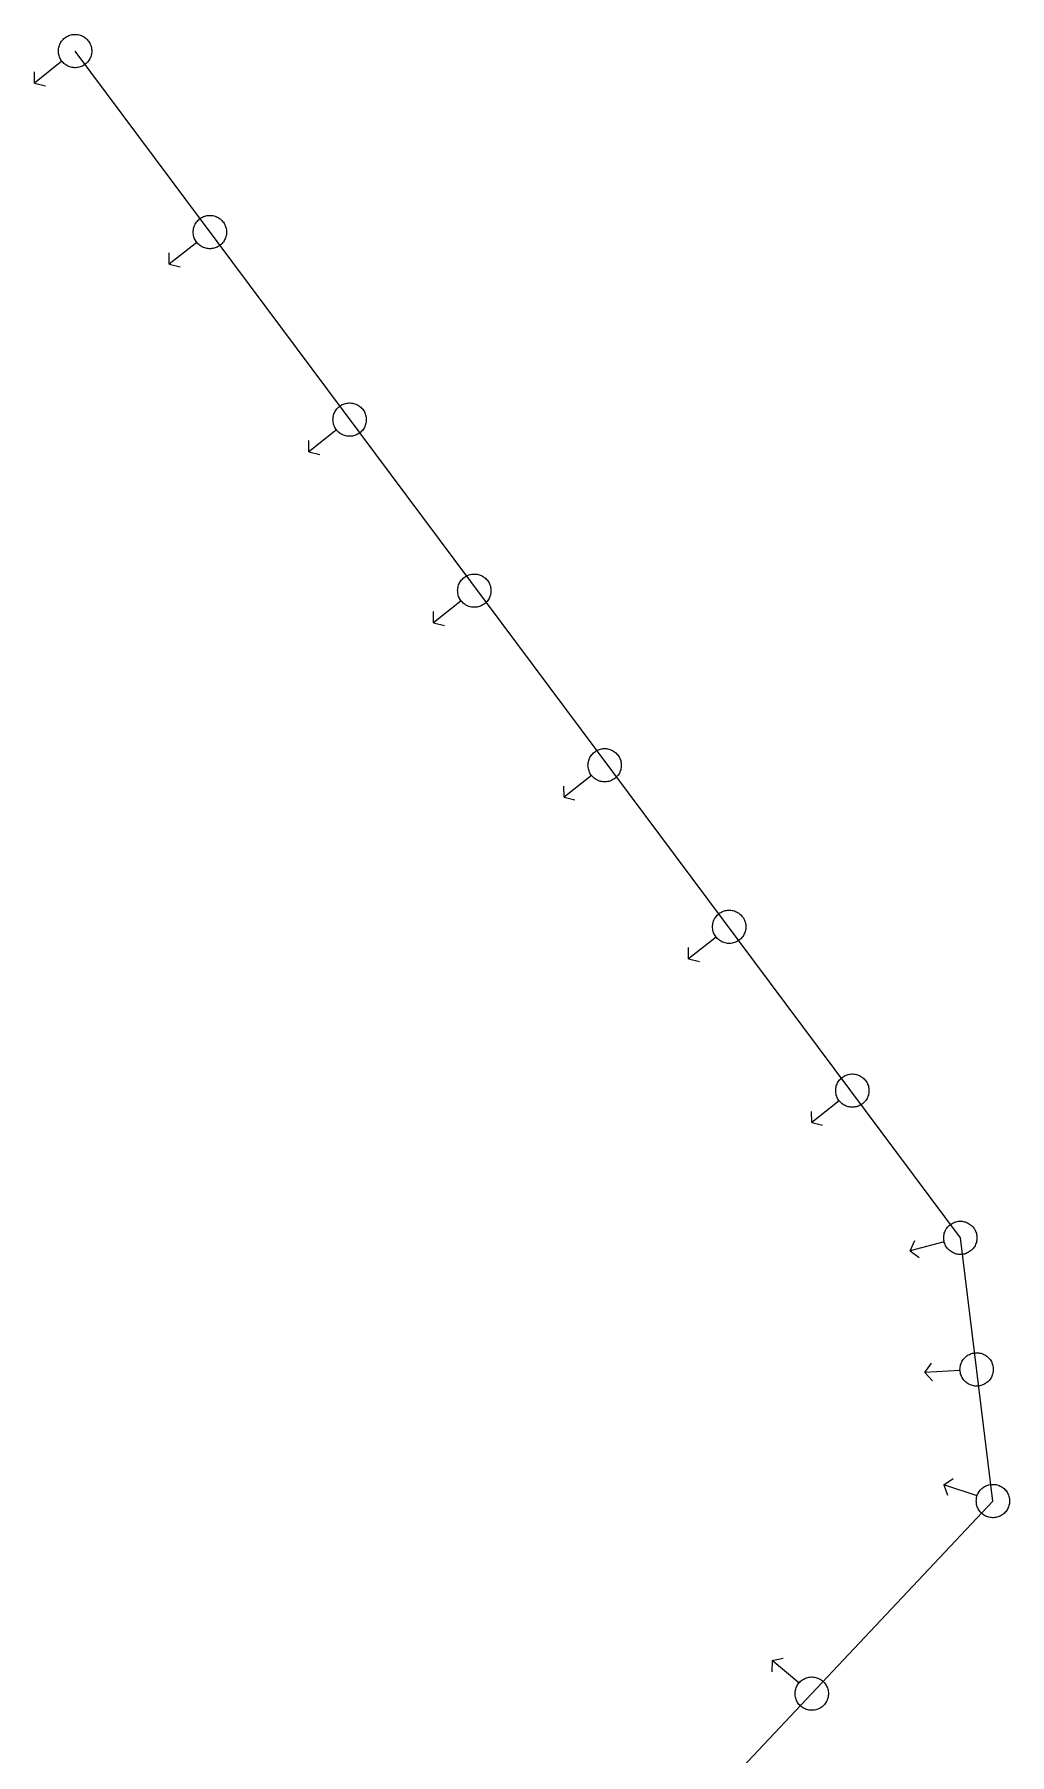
# Model space of a CAD drawing. Header units: inches. Extents: x 1390672 to 1398270, y 354915 to 360781.
# Drawn here: x 1394241.5 to 1394424, y 359890.7 to 360212.5 of the extents above; entities that cross this region are included whole.
import ezdxf

# ---------------------------------------------------------------- set-up
doc = ezdxf.new("R2010")
doc.units = ezdxf.units.IN
doc.header["$MEASUREMENT"] = 0

msp = doc.modelspace()

# ---------------------------------------------------------------- linework, layer by layer
for points in [[(1394252.27, 360209.36), (1394252.26, 360209.14), (1394252.24, 360208.93), (1394252.2, 360208.71), (1394252.15, 360208.5), (1394252.08, 360208.29), (1394252, 360208.09), (1394251.9, 360207.9), (1394251.79, 360207.71), (1394251.67, 360207.53), (1394251.54, 360207.36), (1394251.39, 360207.2), (1394251.24, 360207.04), (1394251.07, 360206.9), (1394250.89, 360206.78), (1394250.71, 360206.66), (1394250.52, 360206.56), (1394250.32, 360206.47), (1394250.11, 360206.4), (1394249.91, 360206.34), (1394249.69, 360206.29), (1394249.48, 360206.26), (1394249.26, 360206.25), (1394249.04, 360206.25), (1394248.83, 360206.26), (1394248.61, 360206.29), (1394248.4, 360206.34), (1394248.19, 360206.4), (1394247.98, 360206.47), (1394247.79, 360206.56), (1394247.59, 360206.66), (1394247.41, 360206.78), (1394247.23, 360206.9), (1394247.07, 360207.04), (1394246.91, 360207.2), (1394246.76, 360207.36), (1394246.63, 360207.53), (1394246.51, 360207.71), (1394246.4, 360207.9), (1394246.3, 360208.09), (1394246.22, 360208.29), (1394246.16, 360208.5), (1394246.1, 360208.71), (1394246.07, 360208.93), (1394246.04, 360209.14), (1394246.04, 360209.36), (1394246.04, 360209.58), (1394246.07, 360209.79), (1394246.1, 360210.01), (1394246.16, 360210.22), (1394246.22, 360210.43), (1394246.3, 360210.63), (1394246.4, 360210.82), (1394246.51, 360211.01), (1394246.63, 360211.19), (1394246.76, 360211.36), (1394246.91, 360211.53), (1394247.07, 360211.68), (1394247.23, 360211.82), (1394247.41, 360211.94), (1394247.59, 360212.06), (1394247.79, 360212.16), (1394247.98, 360212.25), (1394248.19, 360212.32), (1394248.4, 360212.38), (1394248.61, 360212.43), (1394248.83, 360212.46), (1394249.04, 360212.48), (1394249.26, 360212.48), (1394249.48, 360212.46), (1394249.69, 360212.43), (1394249.91, 360212.38), (1394250.11, 360212.32), (1394250.32, 360212.25), (1394250.52, 360212.16), (1394250.71, 360212.06), (1394250.89, 360211.94), (1394251.07, 360211.82), (1394251.24, 360211.68), (1394251.39, 360211.53), (1394251.54, 360211.36), (1394251.67, 360211.19), (1394251.79, 360211.01), (1394251.9, 360210.82), (1394252, 360210.63), (1394252.08, 360210.43), (1394252.15, 360210.22), (1394252.2, 360210.01), (1394252.24, 360209.79), (1394252.26, 360209.58), (1394252.27, 360209.36)], [(1394353.09, 359866.07), (1394420.91, 359938.13), (1394414.81, 359987.37), (1394249.15, 360209.36)], [(1394246.7, 360207.44), (1394241.55, 360203.36)], [(1394241.55, 360203.36), (1394241.54, 360205.47)], [(1394241.55, 360203.36), (1394243.6, 360202.87)], [(1394277.49, 360175.5), (1394277.48, 360175.28), (1394277.46, 360175.06), (1394277.42, 360174.85), (1394277.37, 360174.64), (1394277.3, 360174.43), (1394277.22, 360174.23), (1394277.13, 360174.03), (1394277.02, 360173.85), (1394276.9, 360173.67), (1394276.76, 360173.49), (1394276.62, 360173.33), (1394276.46, 360173.18), (1394276.29, 360173.04), (1394276.12, 360172.91), (1394275.93, 360172.8), (1394275.74, 360172.7), (1394275.54, 360172.61), (1394275.34, 360172.53), (1394275.13, 360172.47), (1394274.92, 360172.43), (1394274.7, 360172.4), (1394274.48, 360172.38), (1394274.27, 360172.38), (1394274.05, 360172.4), (1394273.83, 360172.43), (1394273.62, 360172.47), (1394273.41, 360172.53), (1394273.21, 360172.61), (1394273.01, 360172.7), (1394272.82, 360172.8), (1394272.63, 360172.91), (1394272.46, 360173.04), (1394272.29, 360173.18), (1394272.13, 360173.33), (1394271.99, 360173.49), (1394271.85, 360173.67), (1394271.73, 360173.85), (1394271.62, 360174.03), (1394271.53, 360174.23), (1394271.45, 360174.43), (1394271.38, 360174.64), (1394271.33, 360174.85), (1394271.29, 360175.06), (1394271.27, 360175.28), (1394271.26, 360175.5), (1394271.27, 360175.71), (1394271.29, 360175.93), (1394271.33, 360176.14), (1394271.38, 360176.36), (1394271.45, 360176.56), (1394271.53, 360176.76), (1394271.62, 360176.96), (1394271.73, 360177.15), (1394271.85, 360177.33), (1394271.99, 360177.5), (1394272.13, 360177.66), (1394272.29, 360177.81), (1394272.46, 360177.95), (1394272.63, 360178.08), (1394272.82, 360178.2), (1394273.01, 360178.3), (1394273.21, 360178.39), (1394273.41, 360178.46), (1394273.62, 360178.52), (1394273.83, 360178.57), (1394274.05, 360178.6), (1394274.27, 360178.61), (1394274.48, 360178.61), (1394274.7, 360178.6), (1394274.92, 360178.57), (1394275.13, 360178.52), (1394275.34, 360178.46), (1394275.54, 360178.39), (1394275.74, 360178.3), (1394275.93, 360178.2), (1394276.12, 360178.08), (1394276.29, 360177.95), (1394276.46, 360177.81), (1394276.62, 360177.66), (1394276.76, 360177.5), (1394276.9, 360177.33), (1394277.02, 360177.15), (1394277.13, 360176.96), (1394277.22, 360176.76), (1394277.3, 360176.56), (1394277.37, 360176.36), (1394277.42, 360176.14), (1394277.46, 360175.93), (1394277.48, 360175.71), (1394277.49, 360175.5)], [(1394266.77, 360169.5), (1394266.76, 360171.6)], [(1394271.92, 360173.57), (1394266.77, 360169.5)], [(1394266.77, 360169.5), (1394268.82, 360169)], [(1394303.64, 360140.42), (1394303.63, 360140.2), (1394303.61, 360139.98), (1394303.57, 360139.77), (1394303.52, 360139.56), (1394303.45, 360139.35), (1394303.37, 360139.15), (1394303.28, 360138.95), (1394303.17, 360138.76), (1394303.05, 360138.58), (1394302.91, 360138.41), (1394302.77, 360138.25), (1394302.61, 360138.1), (1394302.44, 360137.96), (1394302.27, 360137.83), (1394302.08, 360137.72), (1394301.89, 360137.61), (1394301.69, 360137.53), (1394301.49, 360137.45), (1394301.28, 360137.39), (1394301.07, 360137.35), (1394300.85, 360137.32), (1394300.63, 360137.3), (1394300.42, 360137.3), (1394300.2, 360137.32), (1394299.98, 360137.35), (1394299.77, 360137.39), (1394299.56, 360137.45), (1394299.36, 360137.53), (1394299.16, 360137.61), (1394298.97, 360137.72), (1394298.78, 360137.83), (1394298.61, 360137.96), (1394298.44, 360138.1), (1394298.28, 360138.25), (1394298.14, 360138.41), (1394298, 360138.58), (1394297.88, 360138.76), (1394297.77, 360138.95), (1394297.68, 360139.15), (1394297.6, 360139.35), (1394297.53, 360139.56), (1394297.48, 360139.77), (1394297.44, 360139.98), (1394297.42, 360140.2), (1394297.41, 360140.42), (1394297.42, 360140.63), (1394297.44, 360140.85), (1394297.48, 360141.06), (1394297.53, 360141.28), (1394297.6, 360141.48), (1394297.68, 360141.68), (1394297.77, 360141.88), (1394297.88, 360142.07), (1394298, 360142.25), (1394298.14, 360142.42), (1394298.28, 360142.58), (1394298.44, 360142.73), (1394298.61, 360142.87), (1394298.78, 360143), (1394298.97, 360143.12), (1394299.16, 360143.22), (1394299.36, 360143.31), (1394299.56, 360143.38), (1394299.77, 360143.44), (1394299.98, 360143.49), (1394300.2, 360143.52), (1394300.42, 360143.53), (1394300.63, 360143.53), (1394300.85, 360143.52), (1394301.07, 360143.49), (1394301.28, 360143.44), (1394301.49, 360143.38), (1394301.69, 360143.31), (1394301.89, 360143.22), (1394302.08, 360143.12), (1394302.27, 360143), (1394302.44, 360142.87), (1394302.61, 360142.73), (1394302.77, 360142.58), (1394302.91, 360142.42), (1394303.05, 360142.25), (1394303.17, 360142.07), (1394303.28, 360141.88), (1394303.37, 360141.68), (1394303.45, 360141.48), (1394303.52, 360141.28), (1394303.57, 360141.06), (1394303.61, 360140.85), (1394303.63, 360140.63), (1394303.64, 360140.42)], [(1394298.07, 360138.49), (1394292.92, 360134.42)], [(1394292.92, 360134.42), (1394292.91, 360136.52)], [(1394292.92, 360134.42), (1394294.97, 360133.92)], [(1394326.98, 360108.43), (1394326.97, 360108.21), (1394326.95, 360107.99), (1394326.91, 360107.78), (1394326.86, 360107.57), (1394326.79, 360107.36), (1394326.71, 360107.16), (1394326.61, 360106.96), (1394326.5, 360106.78), (1394326.38, 360106.59), (1394326.25, 360106.42), (1394326.1, 360106.26), (1394325.95, 360106.11), (1394325.78, 360105.97), (1394325.6, 360105.84), (1394325.42, 360105.73), (1394325.23, 360105.63), (1394325.03, 360105.54), (1394324.82, 360105.46), (1394324.61, 360105.4), (1394324.4, 360105.36), (1394324.19, 360105.33), (1394323.97, 360105.31), (1394323.75, 360105.31), (1394323.53, 360105.33), (1394323.32, 360105.36), (1394323.11, 360105.4), (1394322.9, 360105.46), (1394322.69, 360105.54), (1394322.49, 360105.63), (1394322.3, 360105.73), (1394322.12, 360105.84), (1394321.94, 360105.97), (1394321.78, 360106.11), (1394321.62, 360106.26), (1394321.47, 360106.42), (1394321.34, 360106.59), (1394321.22, 360106.78), (1394321.11, 360106.96), (1394321.01, 360107.16), (1394320.93, 360107.36), (1394320.86, 360107.57), (1394320.81, 360107.78), (1394320.77, 360107.99), (1394320.75, 360108.21), (1394320.74, 360108.43), (1394320.75, 360108.64), (1394320.77, 360108.86), (1394320.81, 360109.07), (1394320.86, 360109.29), (1394320.93, 360109.49), (1394321.01, 360109.69), (1394321.11, 360109.89), (1394321.22, 360110.08), (1394321.34, 360110.26), (1394321.47, 360110.43), (1394321.62, 360110.59), (1394321.78, 360110.74), (1394321.94, 360110.88), (1394322.12, 360111.01), (1394322.3, 360111.13), (1394322.49, 360111.23), (1394322.69, 360111.32), (1394322.9, 360111.39), (1394323.11, 360111.45), (1394323.32, 360111.5), (1394323.53, 360111.53), (1394323.75, 360111.54), (1394323.97, 360111.54), (1394324.19, 360111.53), (1394324.4, 360111.5), (1394324.61, 360111.45), (1394324.82, 360111.39), (1394325.03, 360111.32), (1394325.23, 360111.23), (1394325.42, 360111.13), (1394325.6, 360111.01), (1394325.78, 360110.88), (1394325.95, 360110.74), (1394326.1, 360110.59), (1394326.25, 360110.43), (1394326.38, 360110.26), (1394326.5, 360110.08), (1394326.61, 360109.89), (1394326.71, 360109.69), (1394326.79, 360109.49), (1394326.86, 360109.29), (1394326.91, 360109.07), (1394326.95, 360108.86), (1394326.97, 360108.64), (1394326.98, 360108.43)], [(1394321.41, 360106.5), (1394316.25, 360102.43)], [(1394316.25, 360102.43), (1394316.25, 360104.53)], [(1394316.25, 360102.43), (1394318.3, 360101.93)], [(1394351.37, 360075.77), (1394351.36, 360075.55), (1394351.34, 360075.33), (1394351.3, 360075.12), (1394351.25, 360074.91), (1394351.18, 360074.7), (1394351.1, 360074.5), (1394351, 360074.3), (1394350.89, 360074.12), (1394350.77, 360073.94), (1394350.64, 360073.76), (1394350.49, 360073.6), (1394350.34, 360073.45), (1394350.17, 360073.31), (1394349.99, 360073.18), (1394349.81, 360073.07), (1394349.62, 360072.97), (1394349.42, 360072.88), (1394349.21, 360072.8), (1394349.01, 360072.74), (1394348.79, 360072.7), (1394348.58, 360072.67), (1394348.36, 360072.65), (1394348.14, 360072.65), (1394347.93, 360072.67), (1394347.71, 360072.7), (1394347.5, 360072.74), (1394347.29, 360072.8), (1394347.08, 360072.88), (1394346.89, 360072.97), (1394346.69, 360073.07), (1394346.51, 360073.18), (1394346.33, 360073.31), (1394346.17, 360073.45), (1394346.01, 360073.6), (1394345.86, 360073.76), (1394345.73, 360073.94), (1394345.61, 360074.12), (1394345.5, 360074.3), (1394345.4, 360074.5), (1394345.32, 360074.7), (1394345.26, 360074.91), (1394345.2, 360075.12), (1394345.17, 360075.33), (1394345.14, 360075.55), (1394345.13, 360075.77), (1394345.14, 360075.98), (1394345.17, 360076.2), (1394345.2, 360076.42), (1394345.26, 360076.63), (1394345.32, 360076.83), (1394345.4, 360077.03), (1394345.5, 360077.23), (1394345.61, 360077.42), (1394345.73, 360077.6), (1394345.86, 360077.77), (1394346.01, 360077.93), (1394346.17, 360078.08), (1394346.33, 360078.22), (1394346.51, 360078.35), (1394346.69, 360078.47), (1394346.89, 360078.57), (1394347.08, 360078.66), (1394347.29, 360078.73), (1394347.5, 360078.79), (1394347.71, 360078.84), (1394347.93, 360078.87), (1394348.14, 360078.88), (1394348.36, 360078.88), (1394348.58, 360078.87), (1394348.79, 360078.84), (1394349.01, 360078.79), (1394349.21, 360078.73), (1394349.42, 360078.66), (1394349.62, 360078.57), (1394349.81, 360078.47), (1394349.99, 360078.35), (1394350.17, 360078.22), (1394350.34, 360078.08), (1394350.49, 360077.93), (1394350.64, 360077.77), (1394350.77, 360077.6), (1394350.89, 360077.42), (1394351, 360077.23), (1394351.1, 360077.03), (1394351.18, 360076.83), (1394351.25, 360076.63), (1394351.3, 360076.42), (1394351.34, 360076.2), (1394351.36, 360075.98), (1394351.37, 360075.77)], [(1394340.65, 360069.77), (1394340.64, 360071.87)], [(1394345.8, 360073.84), (1394340.65, 360069.77)], [(1394340.65, 360069.77), (1394342.69, 360069.27)], [(1394374.67, 360045.54), (1394374.67, 360045.33), (1394374.64, 360045.11), (1394374.61, 360044.9), (1394374.55, 360044.68), (1394374.49, 360044.48), (1394374.4, 360044.28), (1394374.31, 360044.08), (1394374.2, 360043.89), (1394374.08, 360043.71), (1394373.94, 360043.54), (1394373.8, 360043.38), (1394373.64, 360043.23), (1394373.48, 360043.09), (1394373.3, 360042.96), (1394373.12, 360042.84), (1394372.92, 360042.74), (1394372.72, 360042.65), (1394372.52, 360042.58), (1394372.31, 360042.52), (1394372.1, 360042.47), (1394371.88, 360042.44), (1394371.67, 360042.43), (1394371.45, 360042.43), (1394371.23, 360042.44), (1394371.02, 360042.47), (1394370.8, 360042.52), (1394370.59, 360042.58), (1394370.39, 360042.65), (1394370.19, 360042.74), (1394370, 360042.84), (1394369.81, 360042.96), (1394369.64, 360043.09), (1394369.47, 360043.23), (1394369.32, 360043.38), (1394369.17, 360043.54), (1394369.04, 360043.71), (1394368.91, 360043.89), (1394368.81, 360044.08), (1394368.71, 360044.28), (1394368.63, 360044.48), (1394368.56, 360044.68), (1394368.51, 360044.9), (1394368.47, 360045.11), (1394368.45, 360045.33), (1394368.44, 360045.54), (1394368.45, 360045.76), (1394368.47, 360045.98), (1394368.51, 360046.19), (1394368.56, 360046.4), (1394368.63, 360046.61), (1394368.71, 360046.81), (1394368.81, 360047.01), (1394368.91, 360047.2), (1394369.04, 360047.38), (1394369.17, 360047.55), (1394369.32, 360047.71), (1394369.47, 360047.86), (1394369.64, 360048), (1394369.81, 360048.13), (1394370, 360048.24), (1394370.19, 360048.34), (1394370.39, 360048.43), (1394370.59, 360048.51), (1394370.8, 360048.57), (1394371.02, 360048.61), (1394371.23, 360048.64), (1394371.45, 360048.66), (1394371.67, 360048.66), (1394371.88, 360048.64), (1394372.1, 360048.61), (1394372.31, 360048.57), (1394372.52, 360048.51), (1394372.72, 360048.43), (1394372.92, 360048.34), (1394373.12, 360048.24), (1394373.3, 360048.13), (1394373.48, 360048), (1394373.64, 360047.86), (1394373.8, 360047.71), (1394373.94, 360047.55), (1394374.08, 360047.38), (1394374.2, 360047.2), (1394374.31, 360047.01), (1394374.4, 360046.81), (1394374.49, 360046.61), (1394374.55, 360046.4), (1394374.61, 360046.19), (1394374.64, 360045.98), (1394374.67, 360045.76), (1394374.67, 360045.54)], [(1394369.11, 360043.62), (1394363.95, 360039.54)], [(1394363.95, 360039.54), (1394363.95, 360041.65)], [(1394363.95, 360039.54), (1394366, 360039.05)], [(1394397.71, 360014.91), (1394397.7, 360014.69), (1394397.68, 360014.47), (1394397.64, 360014.26), (1394397.59, 360014.05), (1394397.52, 360013.84), (1394397.44, 360013.64), (1394397.35, 360013.44), (1394397.24, 360013.25), (1394397.12, 360013.07), (1394396.98, 360012.9), (1394396.84, 360012.74), (1394396.68, 360012.59), (1394396.51, 360012.45), (1394396.34, 360012.32), (1394396.15, 360012.21), (1394395.96, 360012.11), (1394395.76, 360012.02), (1394395.56, 360011.94), (1394395.35, 360011.88), (1394395.14, 360011.84), (1394394.92, 360011.81), (1394394.7, 360011.79), (1394394.49, 360011.79), (1394394.27, 360011.81), (1394394.05, 360011.84), (1394393.84, 360011.88), (1394393.63, 360011.94), (1394393.43, 360012.02), (1394393.23, 360012.11), (1394393.04, 360012.21), (1394392.85, 360012.32), (1394392.68, 360012.45), (1394392.51, 360012.59), (1394392.35, 360012.74), (1394392.21, 360012.9), (1394392.07, 360013.07), (1394391.95, 360013.25), (1394391.84, 360013.44), (1394391.75, 360013.64), (1394391.67, 360013.84), (1394391.6, 360014.05), (1394391.55, 360014.26), (1394391.51, 360014.47), (1394391.49, 360014.69), (1394391.48, 360014.91), (1394391.49, 360015.12), (1394391.51, 360015.34), (1394391.55, 360015.55), (1394391.6, 360015.77), (1394391.67, 360015.97), (1394391.75, 360016.17), (1394391.84, 360016.37), (1394391.95, 360016.56), (1394392.07, 360016.74), (1394392.21, 360016.91), (1394392.35, 360017.07), (1394392.51, 360017.22), (1394392.68, 360017.36), (1394392.85, 360017.49), (1394393.04, 360017.61), (1394393.23, 360017.71), (1394393.43, 360017.8), (1394393.63, 360017.87), (1394393.84, 360017.93), (1394394.05, 360017.98), (1394394.27, 360018.01), (1394394.49, 360018.02), (1394394.7, 360018.02), (1394394.92, 360018.01), (1394395.14, 360017.98), (1394395.35, 360017.93), (1394395.56, 360017.87), (1394395.76, 360017.8), (1394395.96, 360017.71), (1394396.15, 360017.61), (1394396.34, 360017.49), (1394396.51, 360017.36), (1394396.68, 360017.22), (1394396.84, 360017.07), (1394396.98, 360016.91), (1394397.12, 360016.74), (1394397.24, 360016.56), (1394397.35, 360016.37), (1394397.44, 360016.17), (1394397.52, 360015.97), (1394397.59, 360015.77), (1394397.64, 360015.55), (1394397.68, 360015.34), (1394397.7, 360015.12), (1394397.71, 360014.91)], [(1394392.14, 360012.98), (1394386.99, 360008.91)], [(1394386.99, 360008.91), (1394386.98, 360011.01)], [(1394386.99, 360008.91), (1394389.04, 360008.41)], [(1394417.92, 359987.37), (1394417.91, 359987.15), (1394417.89, 359986.93), (1394417.85, 359986.72), (1394417.8, 359986.51), (1394417.73, 359986.3), (1394417.65, 359986.1), (1394417.56, 359985.9), (1394417.45, 359985.71), (1394417.33, 359985.53), (1394417.19, 359985.36), (1394417.05, 359985.2), (1394416.89, 359985.05), (1394416.72, 359984.91), (1394416.55, 359984.78), (1394416.36, 359984.67), (1394416.17, 359984.56), (1394415.97, 359984.48), (1394415.77, 359984.4), (1394415.56, 359984.34), (1394415.35, 359984.3), (1394415.13, 359984.27), (1394414.91, 359984.25), (1394414.7, 359984.25), (1394414.48, 359984.27), (1394414.26, 359984.3), (1394414.05, 359984.34), (1394413.84, 359984.4), (1394413.64, 359984.48), (1394413.44, 359984.56), (1394413.25, 359984.67), (1394413.06, 359984.78), (1394412.89, 359984.91), (1394412.72, 359985.05), (1394412.56, 359985.2), (1394412.42, 359985.36), (1394412.28, 359985.53), (1394412.16, 359985.71), (1394412.05, 359985.9), (1394411.96, 359986.1), (1394411.88, 359986.3), (1394411.81, 359986.51), (1394411.76, 359986.72), (1394411.72, 359986.93), (1394411.7, 359987.15), (1394411.69, 359987.37), (1394411.7, 359987.58), (1394411.72, 359987.8), (1394411.76, 359988.01), (1394411.81, 359988.22), (1394411.88, 359988.43), (1394411.96, 359988.63), (1394412.05, 359988.83), (1394412.16, 359989.02), (1394412.28, 359989.2), (1394412.42, 359989.37), (1394412.56, 359989.53), (1394412.72, 359989.68), (1394412.89, 359989.82), (1394413.06, 359989.95), (1394413.25, 359990.06), (1394413.44, 359990.17), (1394413.64, 359990.25), (1394413.84, 359990.33), (1394414.05, 359990.39), (1394414.26, 359990.43), (1394414.48, 359990.46), (1394414.7, 359990.48), (1394414.91, 359990.48), (1394415.13, 359990.46), (1394415.35, 359990.43), (1394415.56, 359990.39), (1394415.77, 359990.33), (1394415.97, 359990.25), (1394416.17, 359990.17), (1394416.36, 359990.06), (1394416.55, 359989.95), (1394416.72, 359989.82), (1394416.89, 359989.68), (1394417.05, 359989.53), (1394417.19, 359989.37), (1394417.33, 359989.2), (1394417.45, 359989.02), (1394417.56, 359988.83), (1394417.65, 359988.63), (1394417.73, 359988.43), (1394417.8, 359988.22), (1394417.85, 359988.01), (1394417.89, 359987.8), (1394417.91, 359987.58), (1394417.92, 359987.37)], [(1394405.43, 359984.94), (1394406.27, 359986.87)], [(1394411.79, 359986.59), (1394405.43, 359984.94)], [(1394405.43, 359984.94), (1394407.1, 359983.66)], [(1394420.97, 359962.75), (1394420.97, 359962.53), (1394420.94, 359962.32), (1394420.91, 359962.1), (1394420.85, 359961.89), (1394420.79, 359961.68), (1394420.7, 359961.48), (1394420.61, 359961.29), (1394420.5, 359961.1), (1394420.38, 359960.92), (1394420.24, 359960.75), (1394420.1, 359960.58), (1394419.94, 359960.43), (1394419.78, 359960.29), (1394419.6, 359960.17), (1394419.42, 359960.05), (1394419.22, 359959.95), (1394419.02, 359959.86), (1394418.82, 359959.79), (1394418.61, 359959.73), (1394418.4, 359959.68), (1394418.18, 359959.65), (1394417.97, 359959.63), (1394417.75, 359959.63), (1394417.53, 359959.65), (1394417.32, 359959.68), (1394417.1, 359959.73), (1394416.89, 359959.79), (1394416.69, 359959.86), (1394416.49, 359959.95), (1394416.3, 359960.05), (1394416.11, 359960.17), (1394415.94, 359960.29), (1394415.77, 359960.43), (1394415.62, 359960.58), (1394415.47, 359960.75), (1394415.34, 359960.92), (1394415.21, 359961.1), (1394415.11, 359961.29), (1394415.01, 359961.48), (1394414.93, 359961.68), (1394414.86, 359961.89), (1394414.81, 359962.1), (1394414.77, 359962.32), (1394414.75, 359962.53), (1394414.74, 359962.75), (1394414.75, 359962.97), (1394414.77, 359963.18), (1394414.81, 359963.4), (1394414.86, 359963.61), (1394414.93, 359963.82), (1394415.01, 359964.02), (1394415.11, 359964.21), (1394415.21, 359964.4), (1394415.34, 359964.58), (1394415.47, 359964.75), (1394415.62, 359964.91), (1394415.77, 359965.07), (1394415.94, 359965.21), (1394416.11, 359965.33), (1394416.3, 359965.45), (1394416.49, 359965.55), (1394416.69, 359965.64), (1394416.89, 359965.71), (1394417.1, 359965.77), (1394417.32, 359965.82), (1394417.53, 359965.85), (1394417.75, 359965.86), (1394417.97, 359965.86), (1394418.18, 359965.85), (1394418.4, 359965.82), (1394418.61, 359965.77), (1394418.82, 359965.71), (1394419.02, 359965.64), (1394419.22, 359965.55), (1394419.42, 359965.45), (1394419.6, 359965.33), (1394419.78, 359965.21), (1394419.94, 359965.07), (1394420.1, 359964.91), (1394420.24, 359964.75), (1394420.38, 359964.58), (1394420.5, 359964.4), (1394420.61, 359964.21), (1394420.7, 359964.02), (1394420.79, 359963.82), (1394420.85, 359963.61), (1394420.91, 359963.4), (1394420.94, 359963.18), (1394420.97, 359962.97), (1394420.97, 359962.75)], [(1394408.19, 359962.18), (1394409.39, 359963.91)], [(1394414.74, 359962.57), (1394408.19, 359962.18)], [(1394408.19, 359962.18), (1394409.58, 359960.61)], [(1394411.72, 359941.19), (1394413.47, 359942.35)], [(1394417.95, 359939.12), (1394411.72, 359941.19)], [(1394411.72, 359941.19), (1394412.43, 359939.21)], [(1394424.03, 359938.13), (1394424.02, 359937.92), (1394423.99, 359937.7), (1394423.96, 359937.49), (1394423.9, 359937.27), (1394423.84, 359937.07), (1394423.76, 359936.87), (1394423.66, 359936.67), (1394423.55, 359936.48), (1394423.43, 359936.3), (1394423.3, 359936.13), (1394423.15, 359935.97), (1394422.99, 359935.82), (1394422.83, 359935.68), (1394422.65, 359935.55), (1394422.47, 359935.43), (1394422.27, 359935.33), (1394422.08, 359935.24), (1394421.87, 359935.17), (1394421.66, 359935.11), (1394421.45, 359935.06), (1394421.23, 359935.03), (1394421.02, 359935.02), (1394420.8, 359935.02), (1394420.58, 359935.03), (1394420.37, 359935.06), (1394420.15, 359935.11), (1394419.95, 359935.17), (1394419.74, 359935.24), (1394419.54, 359935.33), (1394419.35, 359935.43), (1394419.17, 359935.55), (1394418.99, 359935.68), (1394418.82, 359935.82), (1394418.67, 359935.97), (1394418.52, 359936.13), (1394418.39, 359936.3), (1394418.27, 359936.48), (1394418.16, 359936.67), (1394418.06, 359936.87), (1394417.98, 359937.07), (1394417.91, 359937.27), (1394417.86, 359937.49), (1394417.82, 359937.7), (1394417.8, 359937.92), (1394417.79, 359938.13), (1394417.8, 359938.35), (1394417.82, 359938.57), (1394417.86, 359938.78), (1394417.91, 359938.99), (1394417.98, 359939.2), (1394418.06, 359939.4), (1394418.16, 359939.6), (1394418.27, 359939.79), (1394418.39, 359939.97), (1394418.52, 359940.14), (1394418.67, 359940.3), (1394418.82, 359940.45), (1394418.99, 359940.59), (1394419.17, 359940.72), (1394419.35, 359940.83), (1394419.54, 359940.94), (1394419.74, 359941.02), (1394419.95, 359941.1), (1394420.15, 359941.16), (1394420.37, 359941.2), (1394420.58, 359941.23), (1394420.8, 359941.25), (1394421.02, 359941.25), (1394421.23, 359941.23), (1394421.45, 359941.2), (1394421.66, 359941.16), (1394421.87, 359941.1), (1394422.08, 359941.02), (1394422.27, 359940.94), (1394422.47, 359940.83), (1394422.65, 359940.72), (1394422.83, 359940.59), (1394422.99, 359940.45), (1394423.15, 359940.3), (1394423.3, 359940.14), (1394423.43, 359939.97), (1394423.55, 359939.79), (1394423.66, 359939.6), (1394423.76, 359939.4), (1394423.84, 359939.2), (1394423.9, 359938.99), (1394423.96, 359938.78), (1394423.99, 359938.57), (1394424.02, 359938.35), (1394424.03, 359938.13)], [(1394379.57, 359908.32), (1394379.51, 359906.21)], [(1394379.57, 359908.32), (1394381.63, 359908.76)], [(1394384.61, 359904.11), (1394379.57, 359908.32)], [(1394390.12, 359902.1), (1394390.11, 359901.88), (1394390.09, 359901.67), (1394390.05, 359901.45), (1394390, 359901.24), (1394389.93, 359901.04), (1394389.85, 359900.83), (1394389.75, 359900.64), (1394389.64, 359900.45), (1394389.52, 359900.27), (1394389.39, 359900.1), (1394389.24, 359899.94), (1394389.09, 359899.79), (1394388.92, 359899.65), (1394388.74, 359899.52), (1394388.56, 359899.4), (1394388.37, 359899.3), (1394388.17, 359899.21), (1394387.96, 359899.14), (1394387.75, 359899.08), (1394387.54, 359899.03), (1394387.33, 359899), (1394387.11, 359898.99), (1394386.89, 359898.99), (1394386.67, 359899), (1394386.46, 359899.03), (1394386.25, 359899.08), (1394386.04, 359899.14), (1394385.83, 359899.21), (1394385.63, 359899.3), (1394385.44, 359899.4), (1394385.26, 359899.52), (1394385.08, 359899.65), (1394384.91, 359899.79), (1394384.76, 359899.94), (1394384.61, 359900.1), (1394384.48, 359900.27), (1394384.36, 359900.45), (1394384.25, 359900.64), (1394384.15, 359900.83), (1394384.07, 359901.04), (1394384, 359901.24), (1394383.95, 359901.45), (1394383.91, 359901.67), (1394383.89, 359901.88), (1394383.88, 359902.1), (1394383.89, 359902.32), (1394383.91, 359902.54), (1394383.95, 359902.75), (1394384, 359902.96), (1394384.07, 359903.17), (1394384.15, 359903.37), (1394384.25, 359903.57), (1394384.36, 359903.75), (1394384.48, 359903.93), (1394384.61, 359904.11), (1394384.76, 359904.27), (1394384.91, 359904.42), (1394385.08, 359904.56), (1394385.26, 359904.69), (1394385.44, 359904.8), (1394385.63, 359904.9), (1394385.83, 359904.99), (1394386.04, 359905.07), (1394386.25, 359905.13), (1394386.46, 359905.17), (1394386.67, 359905.2), (1394386.89, 359905.22), (1394387.11, 359905.22), (1394387.33, 359905.2), (1394387.54, 359905.17), (1394387.75, 359905.13), (1394387.96, 359905.07), (1394388.17, 359904.99), (1394388.37, 359904.9), (1394388.56, 359904.8), (1394388.74, 359904.69), (1394388.92, 359904.56), (1394389.09, 359904.42), (1394389.24, 359904.27), (1394389.39, 359904.11), (1394389.52, 359903.93), (1394389.64, 359903.75), (1394389.75, 359903.57), (1394389.85, 359903.37), (1394389.93, 359903.17), (1394390, 359902.96), (1394390.05, 359902.75), (1394390.09, 359902.54), (1394390.11, 359902.32), (1394390.12, 359902.1)]]:
    msp.add_lwpolyline(points)

doc.saveas('drawing.dxf')
